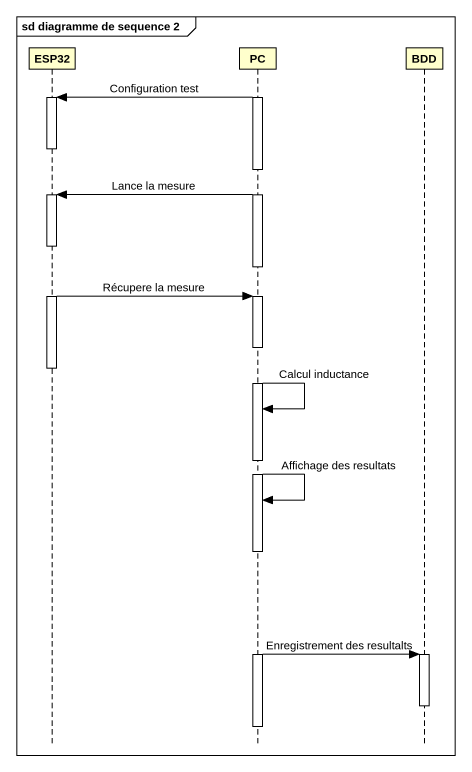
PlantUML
@startuml
mainframe sd diagramme de sequence 2
hide footbox
participant ESP32
participant PC
participant BDD

activate PC
PC -> ESP32 : Configuration test
activate ESP32
deactivate ESP32
PC -> ESP32 : Lance la mesure
activate ESP32
deactivate PC
ESP32 -> PC : Récupere la mesure
activate PC
deactivate ESP32
PC -> PC : Calcul inductance
PC -> PC : Affichage des resultats
PC -> BDD : Enregistrement des resultalts
activate BDD
deactivate BDD
deactivate PC
@enduml
